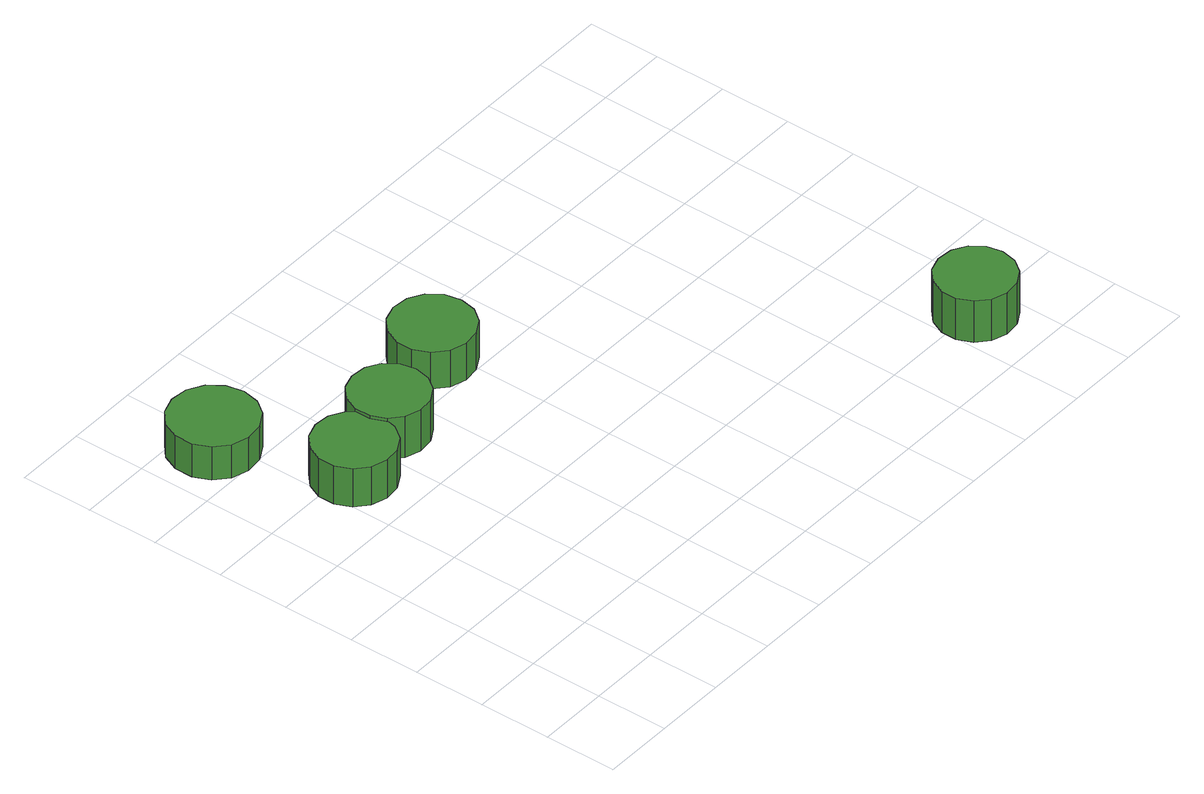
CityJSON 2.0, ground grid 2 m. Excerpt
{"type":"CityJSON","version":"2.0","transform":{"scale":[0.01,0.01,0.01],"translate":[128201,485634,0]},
"CityObjects":{
"tree1":{"type":"SolitaryVegetationObject","attributes":{"function":"something"},"geometry":[{"type":"MultiSurface","lod":"1","boundaries":[[[0,1,2,3,4,5,6,7,8,9,10,11,12,13,14]],[[15,16,17,18,19,20,21,22,23,24,25,26,27,28,29]],[[0,29,28,1]],[[1,28,27,2]],[[2,27,26,3]],[[3,26,25,4]],[[4,25,24,5]],[[5,24,23,6]],[[6,23,22,7]],[[7,22,21,8]],[[8,21,20,9]],[[9,20,19,10]],[[10,19,18,11]],[[11,18,17,12]],[[12,17,16,13]],[[13,16,15,14]],[[14,15,29,0]]]}]},
"tree2":{"type":"SolitaryVegetationObject","attributes":{"function":"something"},"geometry":[{"type":"MultiSurface","lod":"1","boundaries":[[[30,31,32,33,34,35,36,37,38,39,40,41,42,43,44]],[[45,46,47,48,49,50,51,52,53,54,55,56,57,58,59]],[[30,59,58,31]],[[31,58,57,32]],[[32,57,56,33]],[[33,56,55,34]],[[34,55,54,35]],[[35,54,53,36]],[[36,53,52,37]],[[37,52,51,38]],[[38,51,50,39]],[[39,50,49,40]],[[40,49,48,41]],[[41,48,47,42]],[[42,47,46,43]],[[43,46,45,44]],[[44,45,59,30]]]}]},
"tree3":{"type":"SolitaryVegetationObject","attributes":{"function":"something"},"geometry":[{"type":"MultiSurface","lod":"1","boundaries":[[[60,61,62,63,64,65,66,67,68,69,70,71,72,73,74]],[[75,76,77,78,79,80,81,82,83,84,85,86,87,88,89]],[[60,89,88,61]],[[61,88,87,62]],[[62,87,86,63]],[[63,86,85,64]],[[64,85,84,65]],[[65,84,83,66]],[[66,83,82,67]],[[67,82,81,68]],[[68,81,80,69]],[[69,80,79,70]],[[70,79,78,71]],[[71,78,77,72]],[[72,77,76,73]],[[73,76,75,74]],[[74,75,89,60]]]}]},
"tree4":{"type":"SolitaryVegetationObject","attributes":{"function":"something"},"geometry":[{"type":"MultiSurface","lod":"1","boundaries":[[[90,91,92,93,94,95,96,97,98,99,100,101,102,103,104]],[[105,106,107,108,109,110,111,112,113,114,115,116,117,118,119]],[[90,119,118,91]],[[91,118,117,92]],[[92,117,116,93]],[[93,116,115,94]],[[94,115,114,95]],[[95,114,113,96]],[[96,113,112,97]],[[97,112,111,98]],[[98,111,110,99]],[[99,110,109,100]],[[100,109,108,101]],[[101,108,107,102]],[[102,107,106,103]],[[103,106,105,104]],[[104,105,119,90]]]}]},
"tree5":{"type":"SolitaryVegetationObject","attributes":{"function":"something"},"geometry":[{"type":"MultiSurface","lod":"1","boundaries":[[[120,121,122,123,124,125,126,127,128,129,130,131,132,133,134]],[[135,136,137,138,139,140,141,142,143,144,145,146,147,148,149]],[[120,149,148,121]],[[121,148,147,122]],[[122,147,146,123]],[[123,146,145,124]],[[124,145,144,125]],[[125,144,143,126]],[[126,143,142,127]],[[127,142,141,128]],[[128,141,140,129]],[[129,140,139,130]],[[130,139,138,131]],[[131,138,137,132]],[[132,137,136,133]],[[133,136,135,134]],[[134,135,149,120]]]}]}
},
"vertices":[
[287,1311,126],[277,1359,126],[248,1399,126],[205,1424,126],[156,1429,126],[109,1414,126],[72,1381,126],[52,1336,126],[52,1286,126],[72,1241,126],[109,1208,126],[156,1193,126],[205,1198,126],[248,1223,126],[277,1263,126],[277,1263,24],[248,1223,24],[205,1198,24],[156,1193,24],[109,1208,24],[72,1241,24],[52,1286,24],[52,1336,24],[72,1381,24],[109,1414,24],[156,1429,24],[205,1424,24],[248,1399,24],[277,1359,24],[287,1311,24],
[400,976,142],[390,1021,142],[363,1059,142],[323,1082,142],[278,1086,142],[234,1072,142],[200,1041,142],[181,999,142],[181,953,142],[200,911,142],[234,881,142],[278,867,142],[323,871,142],[363,894,142],[390,931,142],[390,931,25],[363,894,25],[323,871,25],[278,867,25],[234,881,25],[200,911,25],[181,953,25],[181,999,25],[200,1041,25],[234,1072,25],[278,1086,25],[323,1082,25],[363,1059,25],[390,1021,25],[400,976,25],
[586,1020,151],[577,1063,151],[551,1099,151],[513,1121,151],[469,1125,151],[427,1112,151],[394,1082,151],[377,1042,151],[377,998,151],[394,958,151],[427,928,151],[469,915,151],[513,919,151],[551,941,151],[577,977,151],[577,977,25],[551,941,25],[513,919,25],[469,915,25],[427,928,25],[394,958,25],[377,998,25],[377,1042,25],[394,1082,25],[427,1112,25],[469,1125,25],[513,1121,25],[551,1099,25],[577,1063,25],[586,1020,25],
[872,1107,138],[863,1153,138],[835,1191,138],[795,1214,138],[748,1219,138],[704,1205,138],[669,1173,138],[650,1131,138],[650,1084,138],[669,1041,138],[704,1010,138],[748,996,138],[795,1001,138],[835,1024,138],[863,1062,138],[863,1062,25],[835,1024,25],[795,1001,25],[748,996,25],[704,1010,25],[669,1041,25],[650,1084,25],[650,1131,25],[669,1173,25],[704,1205,25],[748,1219,25],[795,1214,25],[835,1191,25],[863,1153,25],[872,1107,25],
[1808,190,152],[1799,233,152],[1773,269,152],[1735,291,152],[1691,295,152],[1649,282,152],[1616,252,152],[1598,212,152],[1598,168,152],[1616,128,152],[1649,98,152],[1691,84,152],[1735,89,152],[1773,111,152],[1799,147,152],[1799,147,25],[1773,111,25],[1735,89,25],[1691,84,25],[1649,98,25],[1616,128,25],[1598,168,25],[1598,212,25],[1616,252,25],[1649,282,25],[1691,295,25],[1735,291,25],[1773,269,25],[1799,233,25],[1808,190,25]
]}
